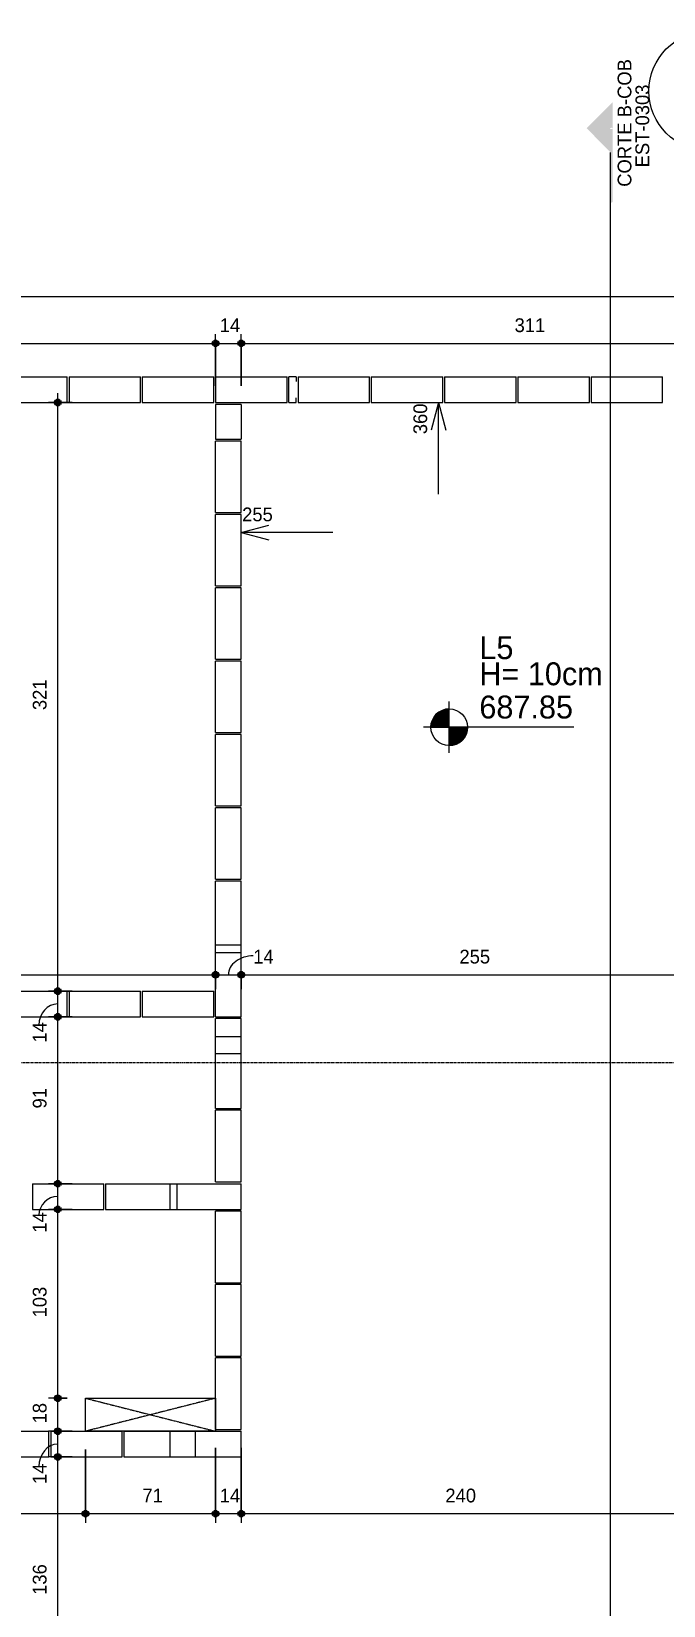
# Model space of a CAD drawing. Header units: centimetres. Extents: x 170 to 15941, y -2277 to 8860.
# Drawn here: x 7135 to 7480, y 134 to 993 of the extents above; entities that cross this region are included whole.
import ezdxf

# ---------------------------------------------------------------- set-up
doc = ezdxf.new("R2010")
doc.units = ezdxf.units.CM
doc.linetypes.add('Linha de eixo', pattern=[2.2225, 1.27, -0.3175, 0.3175, -0.3175])
doc.linetypes.add('Projeção', pattern=[0.396875, 0.238125, -0.15875])
doc.layers.add('A-ANNO-DIMS-1', color=1, linetype='Continuous', lineweight=9, true_color=0xff0000)
doc.layers.add('A-DETL-GENF-3', color=251, linetype='Continuous', lineweight=9, true_color=0x515151)
for name, color, linetype, lineweight in [('A-ANNO-DIMS-50', 7, 'Continuous', 9), ('A-DETL-THIN', 7, 'Continuous', 9), ('A-FLOR-OVHD', 7, 'Projeção', 9), ('G-ANNO-SYMB', 7, 'Continuous', 9), ('G-ANNO-SYMB-1', 7, 'Continuous', 18), ('G-ANNO-TEXT', 7, 'Continuous', 9), ('S-BEAM', 7, 'Continuous', 9), ('S-BEAM-1', 7, 'Continuous', 13), ('S-GRID-1', 7, 'Linha de eixo', 9), ('S-GRID-IDEN', 7, 'Continuous', 9)]:
    doc.layers.add(name, color=color, linetype=linetype, lineweight=lineweight)
doc.styles.add('Bahnschrift_2', font='', dxfattribs={"height": 12.5})
doc.styles.add('Bahnschrift_7', font='', dxfattribs={"height": 7.5})
doc.styles.get('Bahnschrift_2').set_extended_font_data('Bahnschrift')
doc.styles.get('Bahnschrift_7').set_extended_font_data('Bahnschrift')
doc.dimstyles.new('COTA_ACUMULADA_1', dxfattribs={"dimscale": 30.48, "dimtxt": 8.33133, "dimasz": 0.049213, "dimexe": 0, "dimexo": 0.0625, "dimgap": 0.131234, "dimtad": 0, "dimjust": 2, "dimdec": 0, "dimzin": 0, "dimdsep": 46, "dimtxsty": 'Bahnschrift_7', "dimblk1": 'NONE', "dimblk2": 'OPEN30', "dimsah": 1, "dimcen": 0.09, "dimse1": 1, "dimsd1": 1, "dimazin": 0, "dimtfac": 1, "dimtdec": 4, "dimtix": 1, "dimtmove": 2, "dimatfit": 3, "dimfxl": 0, "dimfxlon": 1, "dimtvp": 1, "dimtolj": 1, "dimtzin": 0, "dimarcsym": 2})
doc.dimstyles.new('COTA_LINEAR', dxfattribs={"dimscale": 30.48, "dimtxt": 8.33133, "dimasz": 0.393701, "dimexe": 0.164042, "dimexo": 0.328084, "dimgap": 0.131234, "dimtad": 1, "dimdec": 0, "dimzin": 0, "dimdsep": 46, "dimtxsty": 'Bahnschrift_7', "dimblk1": 'DOTSMALL', "dimblk2": 'DOTSMALL', "dimsah": 1, "dimcen": 0.09, "dimdle": 0.164042, "dimazin": 0, "dimtfac": 1, "dimtdec": 4, "dimtix": 1, "dimtmove": 0, "dimatfit": 3, "dimfxl": 1, "dimtvp": 1, "dimtolj": 1, "dimtzin": 0, "dimarcsym": 2})
doc.dimstyles.new('COTA_LINEAR_1', dxfattribs={"dimscale": 30.48, "dimtxt": 8.33133, "dimasz": 0.393701, "dimexe": 0.164042, "dimexo": 0.328084, "dimgap": 0.131234, "dimtad": 1, "dimdec": 0, "dimzin": 0, "dimdsep": 46, "dimtxsty": 'Bahnschrift_7', "dimblk1": 'DOTSMALL', "dimblk2": 'DOTSMALL', "dimsah": 1, "dimcen": 0.09, "dimdle": 0.164042, "dimazin": 0, "dimtfac": 1, "dimtdec": 4, "dimtix": 1, "dimtmove": 1, "dimatfit": 3, "dimfxl": 1, "dimtvp": 1, "dimtolj": 1, "dimtzin": 0, "dimarcsym": 2})

# ---------------------------------------------------------------- blocks, each defined once
blk = doc.blocks.new('LEONE - BLOCO CANALETA 14X39X2 - LEONE - BLOCO CANALETA 14X39X19-2679375-FORMA DA COBERTURA')
at = {"layer": 'S-BEAM-1'}
for p, q in [((-19.5, 7), (19.5, 7)), ((-19.5, 7), (-19.5, -7)), ((19.5, -7), (19.5, 7)), ((-19.5, -7), (19.5, -7))]:
    blk.add_line(p, q, dxfattribs=at)
blk = doc.blocks.new('LEONE - BLOCO CANALETA 14X19X19 - LEONE - BLOCO CANALETA 14X19X19-561206-FORMA DA COBERTURA')
at = {"layer": 'S-BEAM-1'}
for p, q in [((-9.5, 7), (9.5, 7)), ((-9.5, 7), (-9.5, -7)), ((9.5, -7), (9.5, 7)), ((-9.5, -7), (9.5, -7))]:
    blk.add_line(p, q, dxfattribs=at)
blk = doc.blocks.new('LEONE - BLOCO 14x04x19 - LEONE - BLOCO 14x04x19-533013-FORMA DA COBERTURA')
at = {"layer": 'S-BEAM-1'}
for p, q in [((1.5, 7), (-2.5, 7)), ((-2.5, -7), (-2.5, 7)), ((1.5, 7), (1.5, 4.5)), ((-2.5, -7), (1.5, -7)), ((1.5, -7), (1.5, -4.5))]:
    blk.add_line(p, q, dxfattribs=at)
blk = doc.blocks.new('Eixo - M_Cabeça da grade - Círculo-45800-FORMA DA COBERTURA')
at = {"layer": 'S-GRID-IDEN'}
blk.add_circle((0, 0), 0.65, dxfattribs=at)
blk = doc.blocks.new('DIMBLOCK8-FORMA DA COBERTURA')
at = {"layer": 'A-ANNO-DIMS-50', "lineweight": 35, "true_color": 0xff0000}
h = blk.add_hatch(color=1, dxfattribs=at)
edge = h.paths.add_edge_path()
edge.add_arc((6994.52, 822.48), 1.5, 0, 360)
h = blk.add_hatch(color=1, dxfattribs=at)
edge = h.paths.add_edge_path()
edge.add_arc((7235.52, 822.48), 1.5, 0, 360)
at = {"layer": 'A-ANNO-DIMS-50', "color": 1, "true_color": 0xff0000}
for p, q in [((6994.52, 799.24), (6994.52, 827.48)), ((7235.52, 799.24), (7235.52, 827.48)), ((6994.52, 822.48), (7235.52, 822.48)), ((6994.52, 822.48), (6994.52, 799.24)), ((7235.52, 822.48), (7235.52, 799.24))]:
    blk.add_line(p, q, dxfattribs=at)
at = {"layer": 'A-ANNO-DIMS-50', "color": 1, "lineweight": 35, "true_color": 0xff0000}
for centre in [(6994.52, 822.48), (7235.52, 822.48)]:
    blk.add_circle(centre, 1.5, dxfattribs=at)
at = {"layer": 'A-ANNO-DIMS-50', "color": 0, "insert": (7107.57, 836.13), "char_height": 7.5, "width": 17.8745, "attachment_point": 1, "line_spacing_factor": 1.009858, "style": 'Bahnschrift_7'}
blk.add_mtext('241', dxfattribs=at)
blk = doc.blocks.new('_DotSmall')
at = {"color": 0, "linetype": 'ByBlock', "const_width": 0.5}
blk.add_lwpolyline([(-0.0625, 0, 1), (0.0625, 0, 1)], format="xyb", close=True, dxfattribs=at)
blk = doc.blocks.new('DIMBLOCK9-FORMA DA COBERTURA')
at = {"layer": 'A-ANNO-DIMS-50', "lineweight": 35, "true_color": 0xff0000}
h = blk.add_hatch(color=1, dxfattribs=at)
edge = h.paths.add_edge_path()
edge.add_arc((7235.52, 822.48), 1.5, 0, 360)
h = blk.add_hatch(color=1, dxfattribs=at)
edge = h.paths.add_edge_path()
edge.add_arc((7249.52, 822.48), 1.5, 0, 360)
at = {"layer": 'A-ANNO-DIMS-50', "color": 1, "true_color": 0xff0000}
for p, q in [((7235.52, 799.24), (7235.52, 827.48)), ((7249.52, 799.24), (7249.52, 827.48)), ((7235.52, 822.48), (7249.52, 822.48)), ((7235.52, 822.48), (7235.52, 799.24)), ((7249.52, 822.48), (7249.52, 799.24))]:
    blk.add_line(p, q, dxfattribs=at)
at = {"layer": 'A-ANNO-DIMS-50', "color": 1, "lineweight": 35, "true_color": 0xff0000}
for centre in [(7235.52, 822.48), (7249.52, 822.48)]:
    blk.add_circle(centre, 1.5, dxfattribs=at)
at = {"layer": 'A-ANNO-DIMS-50', "color": 0, "insert": (7237.79, 836.13), "char_height": 7.5, "width": 11.3609, "attachment_point": 1, "line_spacing_factor": 1.009858, "style": 'Bahnschrift_7'}
blk.add_mtext('14', dxfattribs=at)
blk = doc.blocks.new('DIMBLOCK10-FORMA DA COBERTURA')
at = {"layer": 'A-ANNO-DIMS-50', "lineweight": 35, "true_color": 0xff0000}
h = blk.add_hatch(color=1, dxfattribs=at)
edge = h.paths.add_edge_path()
edge.add_arc((7249.52, 822.48), 1.5, 0, 360)
h = blk.add_hatch(color=1, dxfattribs=at)
edge = h.paths.add_edge_path()
edge.add_arc((7560.52, 822.48), 1.5, 0, 360)
at = {"layer": 'A-ANNO-DIMS-50', "color": 1, "true_color": 0xff0000}
for p, q in [((7249.52, 799.24), (7249.52, 827.48)), ((7560.52, 799.24), (7560.52, 827.48)), ((7249.52, 822.48), (7560.52, 822.48)), ((7249.52, 822.48), (7249.52, 799.24)), ((7560.52, 822.48), (7560.52, 799.24))]:
    blk.add_line(p, q, dxfattribs=at)
at = {"layer": 'A-ANNO-DIMS-50', "color": 1, "lineweight": 35, "true_color": 0xff0000}
for centre in [(7249.52, 822.48), (7560.52, 822.48)]:
    blk.add_circle(centre, 1.5, dxfattribs=at)
at = {"layer": 'A-ANNO-DIMS-50', "color": 0, "insert": (7398.71, 836.13), "char_height": 7.5, "width": 15.1479, "attachment_point": 1, "line_spacing_factor": 1.009858, "style": 'Bahnschrift_7'}
blk.add_mtext('311', dxfattribs=at)
blk = doc.blocks.new('DIMBLOCK17-FORMA DA COBERTURA')
at = {"layer": 'A-ANNO-DIMS-50', "lineweight": 35, "true_color": 0xff0000}
h = blk.add_hatch(color=1, dxfattribs=at)
edge = h.paths.add_edge_path()
edge.add_arc((6625.52, 847.97), 1.5, 0, 360)
h = blk.add_hatch(color=1, dxfattribs=at)
edge = h.paths.add_edge_path()
edge.add_arc((7504.52, 847.97), 1.5, 0, 360)
at = {"layer": 'A-ANNO-DIMS-50', "color": 1, "true_color": 0xff0000}
for p, q in [((6625.52, 840.09), (6625.52, 852.97)), ((7504.52, 840.09), (7504.52, 852.97)), ((6625.52, 847.97), (7504.52, 847.97)), ((6625.52, 847.97), (6625.52, 840.09)), ((7504.52, 847.97), (7504.52, 840.09))]:
    blk.add_line(p, q, dxfattribs=at)
at = {"layer": 'A-ANNO-DIMS-50', "color": 1, "lineweight": 35, "true_color": 0xff0000}
for centre in [(6625.52, 847.97), (7504.52, 847.97)]:
    blk.add_circle(centre, 1.5, dxfattribs=at)
at = {"layer": 'A-ANNO-DIMS-50', "color": 0, "insert": (7056.69, 861.61), "char_height": 7.5, "width": 19.9952, "attachment_point": 1, "line_spacing_factor": 1.009858, "style": 'Bahnschrift_7'}
blk.add_mtext('879', dxfattribs=at)
blk = doc.blocks.new('DIMBLOCK84-FORMA DA COBERTURA')
at = {"layer": 'A-ANNO-DIMS-50', "lineweight": 35, "true_color": 0xff0000}
h = blk.add_hatch(color=1, dxfattribs=at)
edge = h.paths.add_edge_path()
edge.add_arc((6994.52, 478.16), 1.5, 0, 360)
h = blk.add_hatch(color=1, dxfattribs=at)
edge = h.paths.add_edge_path()
edge.add_arc((7235.52, 478.16), 1.5, 0, 360)
at = {"layer": 'A-ANNO-DIMS-50', "color": 1, "true_color": 0xff0000}
for p, q in [((6994.52, 470.28), (6994.52, 483.16)), ((7235.52, 470.28), (7235.52, 483.16)), ((6994.52, 478.16), (7235.52, 478.16)), ((6994.52, 478.16), (6994.52, 470.28)), ((7235.52, 478.16), (7235.52, 470.28))]:
    blk.add_line(p, q, dxfattribs=at)
at = {"layer": 'A-ANNO-DIMS-50', "color": 1, "lineweight": 35, "true_color": 0xff0000}
for centre in [(6994.52, 478.16), (7235.52, 478.16)]:
    blk.add_circle(centre, 1.5, dxfattribs=at)
at = {"layer": 'A-ANNO-DIMS-50', "color": 0, "insert": (7107.57, 491.81), "char_height": 7.5, "width": 17.8745, "attachment_point": 1, "line_spacing_factor": 1.009858, "style": 'Bahnschrift_7'}
blk.add_mtext('241', dxfattribs=at)
blk = doc.blocks.new('DIMBLOCK85-FORMA DA COBERTURA')
at = {"layer": 'A-ANNO-DIMS-50', "lineweight": 35, "true_color": 0xff0000}
h = blk.add_hatch(color=1, dxfattribs=at)
edge = h.paths.add_edge_path()
edge.add_arc((7235.52, 478.16), 1.5, 0, 360)
h = blk.add_hatch(color=1, dxfattribs=at)
edge = h.paths.add_edge_path()
edge.add_arc((7249.52, 478.16), 1.5, 0, 360)
at = {"layer": 'A-ANNO-DIMS-50', "color": 1, "true_color": 0xff0000}
for p, q in [((7235.52, 470.28), (7235.52, 483.16)), ((7249.52, 470.28), (7249.52, 483.16)), ((7235.52, 478.16), (7249.52, 478.16)), ((7235.52, 478.16), (7235.52, 470.28)), ((7249.52, 478.16), (7249.52, 470.28))]:
    blk.add_line(p, q, dxfattribs=at)
at = {"layer": 'A-ANNO-DIMS-50', "color": 1, "lineweight": 35, "true_color": 0xff0000}
for centre in [(7235.52, 478.16), (7249.52, 478.16)]:
    blk.add_circle(centre, 1.5, dxfattribs=at)
at = {"layer": 'A-ANNO-DIMS-50', "color": 1, "true_color": 0xff0000}
blk.add_ellipse((7256.06, 478.16), major_axis=(13.54, 0), ratio=0.7616, start_param=1.570796, end_param=3.141593, dxfattribs=at)
at = {"layer": 'A-ANNO-DIMS-50', "color": 0, "insert": (7256.06, 491.81), "char_height": 7.5, "width": 11.3609, "attachment_point": 1, "line_spacing_factor": 1.009858, "style": 'Bahnschrift_7'}
blk.add_mtext('14', dxfattribs=at)
blk = doc.blocks.new('DIMBLOCK86-FORMA DA COBERTURA')
at = {"layer": 'A-ANNO-DIMS-50', "lineweight": 35, "true_color": 0xff0000}
h = blk.add_hatch(color=1, dxfattribs=at)
edge = h.paths.add_edge_path()
edge.add_arc((7249.52, 478.16), 1.5, 0, 360)
h = blk.add_hatch(color=1, dxfattribs=at)
edge = h.paths.add_edge_path()
edge.add_arc((7504.52, 478.16), 1.5, 0, 360)
at = {"layer": 'A-ANNO-DIMS-50', "color": 1, "true_color": 0xff0000}
for p, q in [((7249.52, 470.28), (7249.52, 483.16)), ((7504.52, 470.28), (7504.52, 483.16)), ((7249.52, 478.16), (7504.52, 478.16)), ((7249.52, 478.16), (7249.52, 470.28)), ((7504.52, 478.16), (7504.52, 470.28))]:
    blk.add_line(p, q, dxfattribs=at)
at = {"layer": 'A-ANNO-DIMS-50', "color": 1, "lineweight": 35, "true_color": 0xff0000}
for centre in [(7249.52, 478.16), (7504.52, 478.16)]:
    blk.add_circle(centre, 1.5, dxfattribs=at)
at = {"layer": 'A-ANNO-DIMS-50', "color": 0, "insert": (7368.63, 491.81), "char_height": 7.5, "width": 20.1467, "attachment_point": 1, "line_spacing_factor": 1.009858, "style": 'Bahnschrift_7'}
blk.add_mtext('255', dxfattribs=at)
blk = doc.blocks.new('DIMBLOCK103-FORMA DA COBERTURA')
at = {"layer": 'A-ANNO-DIMS-50', "lineweight": 35, "true_color": 0xff0000}
h = blk.add_hatch(color=1, dxfattribs=at)
edge = h.paths.add_edge_path()
edge.add_arc((6994.52, 184.29), 1.5, 0, 360)
h = blk.add_hatch(color=1, dxfattribs=at)
edge = h.paths.add_edge_path()
edge.add_arc((7164.52, 184.29), 1.5, 0, 360)
at = {"layer": 'A-ANNO-DIMS-50', "color": 1, "true_color": 0xff0000}
for p, q in [((6994.52, 220.24), (6994.52, 179.29)), ((6994.52, 184.29), (6994.52, 220.24)), ((7164.52, 219.24), (7164.52, 179.29)), ((7164.52, 184.29), (7164.52, 219.24)), ((6994.52, 184.29), (7164.52, 184.29))]:
    blk.add_line(p, q, dxfattribs=at)
at = {"layer": 'A-ANNO-DIMS-50', "color": 1, "lineweight": 35, "true_color": 0xff0000}
for centre in [(6994.52, 184.29), (7164.52, 184.29)]:
    blk.add_circle(centre, 1.5, dxfattribs=at)
at = {"layer": 'A-ANNO-DIMS-50', "color": 0, "insert": (7072.2, 197.94), "char_height": 7.5, "width": 17.5715, "attachment_point": 1, "line_spacing_factor": 1.009858, "style": 'Bahnschrift_7'}
blk.add_mtext('170', dxfattribs=at)
blk = doc.blocks.new('DIMBLOCK104-FORMA DA COBERTURA')
at = {"layer": 'A-ANNO-DIMS-50', "lineweight": 35, "true_color": 0xff0000}
h = blk.add_hatch(color=1, dxfattribs=at)
edge = h.paths.add_edge_path()
edge.add_arc((7164.52, 184.29), 1.5, 0, 360)
h = blk.add_hatch(color=1, dxfattribs=at)
edge = h.paths.add_edge_path()
edge.add_arc((7235.52, 184.29), 1.5, 0, 360)
at = {"layer": 'A-ANNO-DIMS-50', "color": 1, "true_color": 0xff0000}
for p, q in [((7164.52, 219.24), (7164.52, 179.29)), ((7164.52, 184.29), (7164.52, 219.24)), ((7235.52, 220.24), (7235.52, 179.29)), ((7235.52, 184.29), (7235.52, 220.24)), ((7164.52, 184.29), (7235.52, 184.29))]:
    blk.add_line(p, q, dxfattribs=at)
at = {"layer": 'A-ANNO-DIMS-50', "color": 1, "lineweight": 35, "true_color": 0xff0000}
for centre in [(7164.52, 184.29), (7235.52, 184.29)]:
    blk.add_circle(centre, 1.5, dxfattribs=at)
at = {"layer": 'A-ANNO-DIMS-50', "color": 0, "insert": (7195.6, 197.94), "char_height": 7.5, "width": 10.6035, "attachment_point": 1, "line_spacing_factor": 1.009858, "style": 'Bahnschrift_7'}
blk.add_mtext('71', dxfattribs=at)
blk = doc.blocks.new('DIMBLOCK105-FORMA DA COBERTURA')
at = {"layer": 'A-ANNO-DIMS-50', "lineweight": 35, "true_color": 0xff0000}
h = blk.add_hatch(color=1, dxfattribs=at)
edge = h.paths.add_edge_path()
edge.add_arc((7235.52, 184.29), 1.5, 0, 360)
h = blk.add_hatch(color=1, dxfattribs=at)
edge = h.paths.add_edge_path()
edge.add_arc((7249.52, 184.29), 1.5, 0, 360)
at = {"layer": 'A-ANNO-DIMS-50', "color": 1, "true_color": 0xff0000}
for p, q in [((7235.52, 220.24), (7235.52, 179.29)), ((7235.52, 184.29), (7235.52, 220.24)), ((7249.52, 220.24), (7249.52, 179.29)), ((7249.52, 184.29), (7249.52, 220.24)), ((7235.52, 184.29), (7249.52, 184.29))]:
    blk.add_line(p, q, dxfattribs=at)
at = {"layer": 'A-ANNO-DIMS-50', "color": 1, "lineweight": 35, "true_color": 0xff0000}
for centre in [(7235.52, 184.29), (7249.52, 184.29)]:
    blk.add_circle(centre, 1.5, dxfattribs=at)
at = {"layer": 'A-ANNO-DIMS-50', "color": 0, "insert": (7237.79, 197.94), "char_height": 7.5, "width": 11.3609, "attachment_point": 1, "line_spacing_factor": 1.009858, "style": 'Bahnschrift_7'}
blk.add_mtext('14', dxfattribs=at)
blk = doc.blocks.new('DIMBLOCK106-FORMA DA COBERTURA')
at = {"layer": 'A-ANNO-DIMS-50', "lineweight": 35, "true_color": 0xff0000}
h = blk.add_hatch(color=1, dxfattribs=at)
edge = h.paths.add_edge_path()
edge.add_arc((7249.52, 184.29), 1.5, 0, 360)
h = blk.add_hatch(color=1, dxfattribs=at)
edge = h.paths.add_edge_path()
edge.add_arc((7489.52, 184.29), 1.5, 0, 360)
at = {"layer": 'A-ANNO-DIMS-50', "color": 1, "true_color": 0xff0000}
for p, q in [((7489.52, 311.24), (7489.52, 179.29)), ((7489.52, 184.29), (7489.52, 311.24)), ((7249.52, 220.24), (7249.52, 179.29)), ((7249.52, 184.29), (7249.52, 220.24)), ((7249.52, 184.29), (7489.52, 184.29))]:
    blk.add_line(p, q, dxfattribs=at)
at = {"layer": 'A-ANNO-DIMS-50', "color": 1, "lineweight": 35, "true_color": 0xff0000}
for centre in [(7249.52, 184.29), (7489.52, 184.29)]:
    blk.add_circle(centre, 1.5, dxfattribs=at)
at = {"layer": 'A-ANNO-DIMS-50', "color": 0, "insert": (7360.94, 197.94), "char_height": 7.5, "width": 20.6011, "attachment_point": 1, "line_spacing_factor": 1.009858, "style": 'Bahnschrift_7'}
blk.add_mtext('240', dxfattribs=at)
blk = doc.blocks.new('DIMBLOCK230-FORMA DA COBERTURA')
at = {"layer": 'A-ANNO-DIMS-50', "lineweight": 35, "true_color": 0xff0000}
h = blk.add_hatch(color=1, dxfattribs=at)
edge = h.paths.add_edge_path()
edge.add_arc((7149.4, 215.24), 1.5, 0, 360)
h = blk.add_hatch(color=1, dxfattribs=at)
edge = h.paths.add_edge_path()
edge.add_arc((7149.4, 79.24), 1.5, 0, 360)
at = {"layer": 'A-ANNO-DIMS-50', "color": 1, "true_color": 0xff0000}
for p, q in [((7157.28, 215.24), (7144.4, 215.24)), ((7149.4, 79.24), (7149.4, 215.24)), ((7149.4, 215.24), (7157.28, 215.24)), ((7157.28, 79.24), (7144.4, 79.24)), ((7149.4, 79.24), (7157.28, 79.24))]:
    blk.add_line(p, q, dxfattribs=at)
at = {"layer": 'A-ANNO-DIMS-50', "color": 1, "lineweight": 35, "true_color": 0xff0000}
for centre in [(7149.4, 215.24), (7149.4, 79.24)]:
    blk.add_circle(centre, 1.5, dxfattribs=at)
at = {"layer": 'A-ANNO-DIMS-50', "color": 0, "insert": (7135.75, 139.99), "char_height": 7.5, "width": 17.4201, "attachment_point": 1, "rotation": 90, "line_spacing_factor": 1.009858, "style": 'Bahnschrift_7'}
blk.add_mtext('136', dxfattribs=at)
blk = doc.blocks.new('DIMBLOCK231-FORMA DA COBERTURA')
at = {"layer": 'A-ANNO-DIMS-50', "lineweight": 35, "true_color": 0xff0000}
h = blk.add_hatch(color=1, dxfattribs=at)
edge = h.paths.add_edge_path()
edge.add_arc((7149.4, 229.24), 1.5, 0, 360)
h = blk.add_hatch(color=1, dxfattribs=at)
edge = h.paths.add_edge_path()
edge.add_arc((7149.4, 215.24), 1.5, 0, 360)
at = {"layer": 'A-ANNO-DIMS-50', "color": 1, "true_color": 0xff0000}
for p, q in [((7157.28, 229.24), (7144.4, 229.24)), ((7149.4, 215.24), (7149.4, 229.24)), ((7149.4, 229.24), (7157.28, 229.24)), ((7157.28, 215.24), (7144.4, 215.24)), ((7149.4, 215.24), (7157.28, 215.24))]:
    blk.add_line(p, q, dxfattribs=at)
at = {"layer": 'A-ANNO-DIMS-50', "color": 1, "lineweight": 35, "true_color": 0xff0000}
for centre in [(7149.4, 229.24), (7149.4, 215.24)]:
    blk.add_circle(centre, 1.5, dxfattribs=at)
at = {"layer": 'A-ANNO-DIMS-50', "color": 1, "true_color": 0xff0000}
blk.add_ellipse((7149.4, 209.94), major_axis=(0, 12.3), ratio=0.838167, start_param=0, end_param=1.570796, dxfattribs=at)
at = {"layer": 'A-ANNO-DIMS-50', "color": 0, "insert": (7135.75, 200.47), "char_height": 7.5, "width": 11.3609, "attachment_point": 1, "rotation": 90, "line_spacing_factor": 1.009858, "style": 'Bahnschrift_7'}
blk.add_mtext('14', dxfattribs=at)
blk = doc.blocks.new('DIMBLOCK232-FORMA DA COBERTURA')
at = {"layer": 'A-ANNO-DIMS-50', "lineweight": 35, "true_color": 0xff0000}
h = blk.add_hatch(color=1, dxfattribs=at)
edge = h.paths.add_edge_path()
edge.add_arc((7149.4, 247.24), 1.5, 0, 360)
h = blk.add_hatch(color=1, dxfattribs=at)
edge = h.paths.add_edge_path()
edge.add_arc((7149.4, 229.24), 1.5, 0, 360)
at = {"layer": 'A-ANNO-DIMS-50', "color": 1, "true_color": 0xff0000}
for p, q in [((7154.52, 247.24), (7144.4, 247.24)), ((7149.4, 229.24), (7149.4, 247.24)), ((7149.4, 247.24), (7154.52, 247.24)), ((7157.28, 229.24), (7144.4, 229.24)), ((7149.4, 229.24), (7157.28, 229.24))]:
    blk.add_line(p, q, dxfattribs=at)
at = {"layer": 'A-ANNO-DIMS-50', "color": 1, "lineweight": 35, "true_color": 0xff0000}
for centre in [(7149.4, 247.24), (7149.4, 229.24)]:
    blk.add_circle(centre, 1.5, dxfattribs=at)
at = {"layer": 'A-ANNO-DIMS-50', "color": 0, "insert": (7135.75, 233.51), "char_height": 7.5, "width": 11.3609, "attachment_point": 1, "rotation": 90, "line_spacing_factor": 1.009858, "style": 'Bahnschrift_7'}
blk.add_mtext('18', dxfattribs=at)
blk = doc.blocks.new('DIMBLOCK233-FORMA DA COBERTURA')
at = {"layer": 'A-ANNO-DIMS-50', "lineweight": 35, "true_color": 0xff0000}
h = blk.add_hatch(color=1, dxfattribs=at)
edge = h.paths.add_edge_path()
edge.add_arc((7149.4, 350.24), 1.5, 0, 360)
h = blk.add_hatch(color=1, dxfattribs=at)
edge = h.paths.add_edge_path()
edge.add_arc((7149.4, 247.24), 1.5, 0, 360)
at = {"layer": 'A-ANNO-DIMS-50', "color": 1, "true_color": 0xff0000}
for p, q in [((7157.28, 350.24), (7144.4, 350.24)), ((7149.4, 247.24), (7149.4, 350.24)), ((7149.4, 350.24), (7157.28, 350.24)), ((7154.52, 247.24), (7144.4, 247.24)), ((7149.4, 247.24), (7154.52, 247.24))]:
    blk.add_line(p, q, dxfattribs=at)
at = {"layer": 'A-ANNO-DIMS-50', "color": 1, "lineweight": 35, "true_color": 0xff0000}
for centre in [(7149.4, 350.24), (7149.4, 247.24)]:
    blk.add_circle(centre, 1.5, dxfattribs=at)
at = {"layer": 'A-ANNO-DIMS-50', "color": 0, "insert": (7135.75, 291.3), "char_height": 7.5, "width": 17.8745, "attachment_point": 1, "rotation": 90, "line_spacing_factor": 1.009858, "style": 'Bahnschrift_7'}
blk.add_mtext('103', dxfattribs=at)
blk = doc.blocks.new('DIMBLOCK234-FORMA DA COBERTURA')
at = {"layer": 'A-ANNO-DIMS-50', "lineweight": 35, "true_color": 0xff0000}
h = blk.add_hatch(color=1, dxfattribs=at)
edge = h.paths.add_edge_path()
edge.add_arc((7149.4, 364.24), 1.5, 0, 360)
h = blk.add_hatch(color=1, dxfattribs=at)
edge = h.paths.add_edge_path()
edge.add_arc((7149.4, 350.24), 1.5, 0, 360)
at = {"layer": 'A-ANNO-DIMS-50', "color": 1, "true_color": 0xff0000}
for p, q in [((7157.28, 364.24), (7144.4, 364.24)), ((7149.4, 350.24), (7149.4, 364.24)), ((7149.4, 364.24), (7157.28, 364.24)), ((7157.28, 350.24), (7144.4, 350.24)), ((7149.4, 350.24), (7157.28, 350.24))]:
    blk.add_line(p, q, dxfattribs=at)
at = {"layer": 'A-ANNO-DIMS-50', "color": 1, "lineweight": 35, "true_color": 0xff0000}
for centre in [(7149.4, 364.24), (7149.4, 350.24)]:
    blk.add_circle(centre, 1.5, dxfattribs=at)
at = {"layer": 'A-ANNO-DIMS-50', "color": 1, "true_color": 0xff0000}
blk.add_ellipse((7149.4, 346.98), major_axis=(-10.31, 0), ratio=0.995471, start_param=4.712389, end_param=6.283185, dxfattribs=at)
at = {"layer": 'A-ANNO-DIMS-50', "color": 0, "insert": (7135.75, 337.51), "char_height": 7.5, "width": 11.3609, "attachment_point": 1, "rotation": 90, "line_spacing_factor": 1.009858, "style": 'Bahnschrift_7'}
blk.add_mtext('14', dxfattribs=at)
blk = doc.blocks.new('DIMBLOCK235-FORMA DA COBERTURA')
at = {"layer": 'A-ANNO-DIMS-50', "lineweight": 35, "true_color": 0xff0000}
h = blk.add_hatch(color=1, dxfattribs=at)
edge = h.paths.add_edge_path()
edge.add_arc((7149.4, 455.24), 1.5, 0, 360)
h = blk.add_hatch(color=1, dxfattribs=at)
edge = h.paths.add_edge_path()
edge.add_arc((7149.4, 364.24), 1.5, 0, 360)
at = {"layer": 'A-ANNO-DIMS-50', "color": 1, "true_color": 0xff0000}
for p, q in [((7157.28, 455.24), (7144.4, 455.24)), ((7149.4, 364.24), (7149.4, 455.24)), ((7149.4, 455.24), (7157.28, 455.24)), ((7157.28, 364.24), (7144.4, 364.24)), ((7149.4, 364.24), (7157.28, 364.24))]:
    blk.add_line(p, q, dxfattribs=at)
at = {"layer": 'A-ANNO-DIMS-50', "color": 1, "lineweight": 35, "true_color": 0xff0000}
for centre in [(7149.4, 455.24), (7149.4, 364.24)]:
    blk.add_circle(centre, 1.5, dxfattribs=at)
at = {"layer": 'A-ANNO-DIMS-50', "color": 0, "insert": (7135.75, 405.26), "char_height": 7.5, "width": 10.755, "attachment_point": 1, "rotation": 90, "line_spacing_factor": 1.009858, "style": 'Bahnschrift_7'}
blk.add_mtext('91', dxfattribs=at)
blk = doc.blocks.new('DIMBLOCK236-FORMA DA COBERTURA')
at = {"layer": 'A-ANNO-DIMS-50', "lineweight": 35, "true_color": 0xff0000}
h = blk.add_hatch(color=1, dxfattribs=at)
edge = h.paths.add_edge_path()
edge.add_arc((7149.4, 469.24), 1.5, 0, 360)
h = blk.add_hatch(color=1, dxfattribs=at)
edge = h.paths.add_edge_path()
edge.add_arc((7149.4, 455.24), 1.5, 0, 360)
at = {"layer": 'A-ANNO-DIMS-50', "color": 1, "true_color": 0xff0000}
for p, q in [((7157.28, 469.24), (7144.4, 469.24)), ((7149.4, 455.24), (7149.4, 469.24)), ((7149.4, 469.24), (7157.28, 469.24)), ((7157.28, 455.24), (7144.4, 455.24)), ((7149.4, 455.24), (7157.28, 455.24))]:
    blk.add_line(p, q, dxfattribs=at)
at = {"layer": 'A-ANNO-DIMS-50', "color": 1, "lineweight": 35, "true_color": 0xff0000}
for centre in [(7149.4, 469.24), (7149.4, 455.24)]:
    blk.add_circle(centre, 1.5, dxfattribs=at)
at = {"layer": 'A-ANNO-DIMS-50', "color": 1, "true_color": 0xff0000}
blk.add_ellipse((7149.4, 450.65), major_axis=(0, 11.6), ratio=0.889177, start_param=0, end_param=1.570796, dxfattribs=at)
at = {"layer": 'A-ANNO-DIMS-50', "color": 0, "insert": (7135.75, 441.18), "char_height": 7.5, "width": 11.3609, "attachment_point": 1, "rotation": 90, "line_spacing_factor": 1.009858, "style": 'Bahnschrift_7'}
blk.add_mtext('14', dxfattribs=at)
blk = doc.blocks.new('DIMBLOCK237-FORMA DA COBERTURA')
at = {"layer": 'A-ANNO-DIMS-50', "lineweight": 35, "true_color": 0xff0000}
h = blk.add_hatch(color=1, dxfattribs=at)
edge = h.paths.add_edge_path()
edge.add_arc((7149.4, 790.24), 1.5, 0, 360)
h = blk.add_hatch(color=1, dxfattribs=at)
edge = h.paths.add_edge_path()
edge.add_arc((7149.4, 469.24), 1.5, 0, 360)
at = {"layer": 'A-ANNO-DIMS-50', "color": 1, "true_color": 0xff0000}
for p, q in [((7157.28, 790.24), (7144.4, 790.24)), ((7149.4, 469.24), (7149.4, 795.24)), ((7149.4, 790.24), (7157.28, 790.24)), ((7157.28, 469.24), (7144.4, 469.24)), ((7149.4, 469.24), (7157.28, 469.24))]:
    blk.add_line(p, q, dxfattribs=at)
at = {"layer": 'A-ANNO-DIMS-50', "color": 1, "lineweight": 35, "true_color": 0xff0000}
for centre in [(7149.4, 790.24), (7149.4, 469.24)]:
    blk.add_circle(centre, 1.5, dxfattribs=at)
at = {"layer": 'A-ANNO-DIMS-50', "color": 0, "insert": (7135.75, 622.49), "char_height": 7.5, "width": 17.4201, "attachment_point": 1, "rotation": 90, "line_spacing_factor": 1.009858, "style": 'Bahnschrift_7'}
blk.add_mtext('321', dxfattribs=at)
blk = doc.blocks.new('Corte - M_Cabeça do corte - Preenchido-24181-FORMA DA COBERTURA')
at = {"layer": 'G-ANNO-SYMB'}
blk.add_hatch(color=256, dxfattribs=at).paths.add_polyline_path([(-0.549, -0.025), (-0.265, 0.258), (0.019, -0.025)])
h = blk.add_hatch(color=256, dxfattribs=at)
edge = h.paths.add_edge_path()
edge.add_line((-0.171, -0.025), (-0.257, -0.025))
edge.add_arc((-0.257, -0.011), 0.0147, 90, 270, ccw=False)
edge.add_line((-0.257, 0.004), (0.531, 0.004))
edge.add_arc((0.531, -0.011), 0.0147, -90, 90, ccw=False)
edge.add_line((0.531, -0.025), (-0.171, -0.025))
blk = doc.blocks.new('DIMBLOCK316-FORMA DA COBERTURA')
at = {"layer": 'A-ANNO-DIMS-50', "color": 1, "true_color": 0xff0000}
for p, q in [((7249.52, 719.32), (7264.52, 723.34)), ((7249.52, 719.32), (7264.52, 715.3)), ((7299.52, 719.32), (7249.52, 719.32)), ((7249.52, 719.32), (7249.52, 719.32)), ((7249.52, 719.32), (7249.52, 719.32))]:
    blk.add_line(p, q, dxfattribs=at)
at = {"layer": 'A-ANNO-DIMS-50', "color": 0, "insert": (7250.02, 732.96), "char_height": 7.5, "width": 20.1467, "attachment_point": 1, "line_spacing_factor": 1.009858, "style": 'Bahnschrift_7'}
blk.add_mtext('255', dxfattribs=at)
blk = doc.blocks.new('_None')
blk = doc.blocks.new('_Open30')
at = {"color": 0, "linetype": 'ByBlock', "lineweight": -2}
for p, q in [((-1, 0.27), (0, 0)), ((0, 0), (-1, -0.27)), ((0, 0), (-1, 0))]:
    blk.add_line(p, q, dxfattribs=at)
blk = doc.blocks.new('DIMBLOCK350-FORMA DA COBERTURA')
at = {"layer": 'A-ANNO-DIMS-50', "color": 1, "true_color": 0xff0000}
for p, q in [((7357.13, 790.24), (7353.11, 775.24)), ((7357.13, 790.24), (7361.15, 775.24)), ((7357.13, 740.24), (7357.13, 790.24)), ((7357.13, 790.24), (7357.13, 790.24)), ((7357.13, 790.24), (7357.13, 790.24))]:
    blk.add_line(p, q, dxfattribs=at)
at = {"layer": 'A-ANNO-DIMS-50', "color": 0, "insert": (7343.48, 772.95), "char_height": 7.5, "width": 20.1467, "attachment_point": 1, "rotation": 90, "line_spacing_factor": 1.009858, "style": 'Bahnschrift_7'}
blk.add_mtext('360', dxfattribs=at)

msp = doc.modelspace()

# ---------------------------------------------------------------- hatches: boundary and pattern name
at = {"layer": 'A-DETL-GENF-3'}
for points in [[(7353.39, 613.14), (7363.05, 613.14), (7363.05, 623.14), (7360.46, 622.8), (7358.05, 621.8), (7355.98, 620.21), (7354.39, 618.14), (7353.39, 615.73), (7353.05, 613.14)], [(7363.05, 603.14), (7365.64, 603.48), (7368.05, 604.48), (7370.12, 606.07), (7371.71, 608.14), (7372.71, 610.55), (7373.05, 613.14), (7363.05, 613.14), (7363.05, 603.48)]]:
    msp.add_hatch(color=256, dxfattribs=at).paths.add_polyline_path(points)

# ---------------------------------------------------------------- linework, layer by layer
at = {"layer": 'A-DETL-THIN'}
for p, q in [((7363.05, 599.14), (7363.05, 627.14)), ((7363.05, 599.14), (7363.05, 627.14)), ((7363.05, 613.14), (7363.05, 623.14)), ((7431.05, 613.14), (7349.05, 613.14)), ((7431.05, 613.14), (7349.05, 613.14)), ((7353.05, 613.14), (7363.05, 613.14)), ((7373.05, 613.14), (7363.05, 613.14)), ((7363.05, 613.14), (7363.05, 603.14)), ((7164.52, 247.24), (7235.52, 247.24)), ((7164.52, 229.24), (7164.52, 247.24)), ((7235.52, 247.24), (7235.52, 229.24)), ((7235.52, 229.24), (7164.52, 229.24))]:
    msp.add_line(p, q, dxfattribs=at)
msp.add_circle((7363.05, 613.14), 10, dxfattribs=at)
msp.add_circle((7363.05, 613.14), 10, dxfattribs=at)
for start, end in [(90, 180), (270, 360)]:
    msp.add_arc((7363.05, 613.14), 10, start, end, dxfattribs=at)
at = {"layer": 'A-FLOR-OVHD'}
for p, q in [((7164.52, 247.24), (7235.52, 229.24)), ((7235.52, 247.24), (7164.52, 229.24))]:
    msp.add_line(p, q, dxfattribs=at)
at = {"layer": 'G-ANNO-SYMB'}
msp.add_line((7450.96, 926.52), (7450.96, -740.24), dxfattribs=at)
at = {"layer": 'S-GRID-1'}
msp.add_line((5636.63, 430.24), (8470.88, 430.24), dxfattribs=at)

# ---------------------------------------------------------------- block references
at = {"layer": 'G-ANNO-SYMB-1', "extrusion": (0, 0, -1), "xscale": 49.99999999999998, "yscale": 49.99999999999998, "zscale": 49.99999999999998, "rotation": 270.0000000000003}
msp.add_blockref('Corte - M_Cabeça do corte - Preenchido-24181-FORMA DA COBERTURA', (-7450.96, 926.52), dxfattribs=at)
at = {"layer": 'S-BEAM'}
for name, p in [('LEONE - BLOCO CANALETA 14X39X2 - LEONE - BLOCO CANALETA 14X39X19-2679375-FORMA DA COBERTURA', (7135.02, 797.24)), ('LEONE - BLOCO CANALETA 14X39X2 - LEONE - BLOCO CANALETA 14X39X19-2679375-FORMA DA COBERTURA', (7175.02, 797.24)), ('LEONE - BLOCO CANALETA 14X39X2 - LEONE - BLOCO CANALETA 14X39X19-2679375-FORMA DA COBERTURA', (7215.02, 797.24)), ('LEONE - BLOCO CANALETA 14X39X2 - LEONE - BLOCO CANALETA 14X39X19-2679375-FORMA DA COBERTURA', (7255.02, 797.24)), ('LEONE - BLOCO 14x04x19 - LEONE - BLOCO 14x04x19-533013-FORMA DA COBERTURA', (7278.02, 797.24)), ('LEONE - BLOCO CANALETA 14X39X2 - LEONE - BLOCO CANALETA 14X39X19-2679375-FORMA DA COBERTURA', (7300.02, 797.24)), ('LEONE - BLOCO CANALETA 14X39X2 - LEONE - BLOCO CANALETA 14X39X19-2679375-FORMA DA COBERTURA', (7340.02, 797.24)), ('LEONE - BLOCO CANALETA 14X39X2 - LEONE - BLOCO CANALETA 14X39X19-2679375-FORMA DA COBERTURA', (7380.02, 797.24)), ('LEONE - BLOCO CANALETA 14X39X2 - LEONE - BLOCO CANALETA 14X39X19-2679375-FORMA DA COBERTURA', (7420.02, 797.24)), ('LEONE - BLOCO CANALETA 14X39X2 - LEONE - BLOCO CANALETA 14X39X19-2679375-FORMA DA COBERTURA', (7460.02, 797.24)), ('LEONE - BLOCO CANALETA 14X39X2 - LEONE - BLOCO CANALETA 14X39X19-2679375-FORMA DA COBERTURA', (7135.02, 462.24)), ('LEONE - BLOCO CANALETA 14X39X2 - LEONE - BLOCO CANALETA 14X39X19-2679375-FORMA DA COBERTURA', (7175.02, 462.24)), ('LEONE - BLOCO CANALETA 14X39X2 - LEONE - BLOCO CANALETA 14X39X19-2679375-FORMA DA COBERTURA', (7215.02, 462.24)), ('LEONE - BLOCO CANALETA 14X39X2 - LEONE - BLOCO CANALETA 14X39X19-2679375-FORMA DA COBERTURA', (7155.02, 357.24)), ('LEONE - BLOCO CANALETA 14X39X2 - LEONE - BLOCO CANALETA 14X39X19-2679375-FORMA DA COBERTURA', (7195.02, 357.24)), ('LEONE - BLOCO CANALETA 14X39X2 - LEONE - BLOCO CANALETA 14X39X19-2679375-FORMA DA COBERTURA', (7230.02, 357.24)), ('LEONE - BLOCO CANALETA 14X39X2 - LEONE - BLOCO CANALETA 14X39X19-2679375-FORMA DA COBERTURA', (7125.01, 222.24)), ('LEONE - BLOCO CANALETA 14X39X2 - LEONE - BLOCO CANALETA 14X39X19-2679375-FORMA DA COBERTURA', (7165.01, 222.24)), ('LEONE - BLOCO CANALETA 14X39X2 - LEONE - BLOCO CANALETA 14X39X19-2679375-FORMA DA COBERTURA', (7205.01, 222.24)), ('LEONE - BLOCO CANALETA 14X39X2 - LEONE - BLOCO CANALETA 14X39X19-2679375-FORMA DA COBERTURA', (7230.02, 222.24))]:
    msp.add_blockref(name, p, dxfattribs=at)
for name, p, rotation in [('LEONE - BLOCO CANALETA 14X19X19 - LEONE - BLOCO CANALETA 14X19X19-561206-FORMA DA COBERTURA', (7242.52, 779.74), 269.9999999999998), ('LEONE - BLOCO CANALETA 14X39X2 - LEONE - BLOCO CANALETA 14X39X19-2679375-FORMA DA COBERTURA', (7242.52, 749.74), 89.9999999999999), ('LEONE - BLOCO CANALETA 14X39X2 - LEONE - BLOCO CANALETA 14X39X19-2679375-FORMA DA COBERTURA', (7242.52, 709.74), 89.9999999999999), ('LEONE - BLOCO CANALETA 14X39X2 - LEONE - BLOCO CANALETA 14X39X19-2679375-FORMA DA COBERTURA', (7242.52, 669.74), 89.9999999999999), ('LEONE - BLOCO CANALETA 14X39X2 - LEONE - BLOCO CANALETA 14X39X19-2679375-FORMA DA COBERTURA', (7242.52, 629.74), 89.9999999999999), ('LEONE - BLOCO CANALETA 14X39X2 - LEONE - BLOCO CANALETA 14X39X19-2679375-FORMA DA COBERTURA', (7242.52, 589.74), 89.9999999999999), ('LEONE - BLOCO CANALETA 14X39X2 - LEONE - BLOCO CANALETA 14X39X19-2679375-FORMA DA COBERTURA', (7242.52, 549.74), 89.9999999999999), ('LEONE - BLOCO CANALETA 14X39X2 - LEONE - BLOCO CANALETA 14X39X19-2679375-FORMA DA COBERTURA', (7242.52, 509.74), 89.9999999999999), ('LEONE - BLOCO CANALETA 14X39X2 - LEONE - BLOCO CANALETA 14X39X19-2679375-FORMA DA COBERTURA', (7242.52, 474.74), 89.9999999999999), ('LEONE - BLOCO CANALETA 14X19X19 - LEONE - BLOCO CANALETA 14X19X19-561206-FORMA DA COBERTURA', (7242.52, 444.74), 89.99999999999959), ('LEONE - BLOCO CANALETA 14X39X2 - LEONE - BLOCO CANALETA 14X39X19-2679375-FORMA DA COBERTURA', (7242.52, 424.74), 89.9999999999999), ('LEONE - BLOCO CANALETA 14X39X2 - LEONE - BLOCO CANALETA 14X39X19-2679375-FORMA DA COBERTURA', (7242.52, 384.74), 89.9999999999999), ('LEONE - BLOCO CANALETA 14X39X2 - LEONE - BLOCO CANALETA 14X39X19-2679375-FORMA DA COBERTURA', (7242.52, 329.74), 89.9999999999999), ('LEONE - BLOCO CANALETA 14X39X2 - LEONE - BLOCO CANALETA 14X39X19-2679375-FORMA DA COBERTURA', (7242.52, 289.74), 89.9999999999999), ('LEONE - BLOCO CANALETA 14X39X2 - LEONE - BLOCO CANALETA 14X39X19-2679375-FORMA DA COBERTURA', (7242.52, 249.74), 89.9999999999999)]:
    msp.add_blockref(name, p, dxfattribs=dict(at, rotation=rotation))
at = {"layer": 'S-GRID-IDEN', "xscale": 49.99999999999998, "yscale": 49.99999999999998, "zscale": 49.99999999999998}
msp.add_blockref('Eixo - M_Cabeça da grade - Círculo-45800-FORMA DA COBERTURA', (7504.52, 960.07), dxfattribs=at)

# ---------------------------------------------------------------- texts
at = {"layer": 'G-ANNO-SYMB', "char_height": 7.5, "attachment_point": 1, "rotation": 90, "style": 'Bahnschrift_7'}
for s, insert, width in [('CORTE B-COB', (7454.96, 907.87), 81.3713), ('EST-0303', (7464.7, 918.47), 55.7173)]:
    msp.add_mtext(s, dxfattribs=dict(at, insert=insert, width=width))
at = {"layer": 'G-ANNO-TEXT', "char_height": 12.5, "attachment_point": 1, "style": 'Bahnschrift_2'}
for s, insert, width in [('L5', (7379.48, 662.8), 23.6498), ('H= 10cm', (7379.48, 648.54), 76.962), ('687.85', (7379.48, 630.42), 62.1308)]:
    msp.add_mtext(s, dxfattribs=dict(at, insert=insert, width=width))

# ---------------------------------------------------------------- dimensions: what is measured, and where the dimension line sits
at = {"layer": 'A-ANNO-DIMS-1'}
for base, p1, p2, override, picture, middle in [((7504.52, 847.97), (6625.52, 850.09), (7504.52, 850.09), {"dimpost": '<>', "dimfxl": 879}, 'DIMBLOCK17-FORMA DA COBERTURA', (7065.02, 855.8)), ((7235.52, 822.48), (6994.52, 789.24), (7235.52, 789.24), {"dimpost": '<>', "dimfxl": 241}, 'DIMBLOCK8-FORMA DA COBERTURA', (7115.02, 830.27)), ((7249.52, 822.48), (7235.52, 789.24), (7249.52, 789.24), {"dimpost": '<>', "dimfxl": 14}, 'DIMBLOCK9-FORMA DA COBERTURA', (7242.52, 830.23)), ((7560.52, 822.48), (7249.52, 789.24), (7560.52, 789.24), {"dimpost": '<>', "dimfxl": 311}, 'DIMBLOCK10-FORMA DA COBERTURA', (7405.02, 830.31)), ((7235.52, 478.16), (6994.52, 480.28), (7235.52, 480.28), {"dimpost": '<>', "dimfxl": 241}, 'DIMBLOCK84-FORMA DA COBERTURA', (7115.02, 485.95)), ((7504.52, 478.16), (7249.52, 480.28), (7504.52, 480.28), {"dimpost": '<>', "dimfxl": 255}, 'DIMBLOCK86-FORMA DA COBERTURA', (7377.02, 485.99)), ((7489.52, 184.29), (7249.52, 230.24), (7489.52, 321.24), {"dimpost": '<>', "dimfxl": 256.672944}, 'DIMBLOCK106-FORMA DA COBERTURA', (7369.52, 192.13)), ((7164.52, 184.29), (6994.52, 230.24), (7164.52, 229.24), {"dimpost": '<>', "dimfxl": 170.002941}, 'DIMBLOCK103-FORMA DA COBERTURA', (7079.52, 192.13)), ((7235.52, 184.29), (7164.52, 229.24), (7235.52, 230.24), {"dimpost": '<>', "dimfxl": 71.007042}, 'DIMBLOCK104-FORMA DA COBERTURA', (7200.02, 192.04)), ((7249.52, 184.29), (7235.52, 230.24), (7249.52, 230.24), {"dimpost": '<>', "dimfxl": 14}, 'DIMBLOCK105-FORMA DA COBERTURA', (7242.52, 192.05))]:
    dim = msp.add_linear_dim(base=base, p1=p1, p2=p2, dimstyle='COTA_LINEAR', override=override, dxfattribs=at)
    dim.commit()
    dim.dimension.update_dxf_attribs({"geometry": picture, "text_midpoint": middle})
for base, p1, p2, override, picture, middle in [((7149.4, 790.24), (7147.28, 469.24), (7147.28, 790.24), {"dimpost": '<>', "dimfxl": 321}, 'DIMBLOCK237-FORMA DA COBERTURA', (7141.57, 629.74)), ((7149.4, 455.24), (7147.28, 364.24), (7147.28, 455.24), {"dimpost": '<>', "dimfxl": 91}, 'DIMBLOCK235-FORMA DA COBERTURA', (7141.61, 409.74)), ((7149.4, 350.24), (7164.52, 247.24), (7147.28, 350.24), {"dimpost": '<>', "dimfxl": 104.433287}, 'DIMBLOCK233-FORMA DA COBERTURA', (7141.56, 298.74)), ((7149.4, 247.24), (7147.28, 229.24), (7164.52, 247.24), {"dimpost": '<>', "dimfxl": 24.926118}, 'DIMBLOCK232-FORMA DA COBERTURA', (7141.57, 238.24)), ((7149.4, 215.24), (7147.28, 79.24), (7147.28, 215.24), {"dimpost": '<>', "dimfxl": 136}, 'DIMBLOCK230-FORMA DA COBERTURA', (7141.57, 147.24))]:
    dim = msp.add_linear_dim(base=base, p1=p1, p2=p2, angle=90, dimstyle='COTA_LINEAR', override=override, dxfattribs=at)
    dim.commit()
    dim.dimension.update_dxf_attribs({"geometry": picture, "text_midpoint": middle})
for base, p1, p2, dimstyle, override, picture, middle in [((7357.13, 790.24), (7357.13, 430.24), (7357.13, 790.24), 'COTA_ACUMULADA_1', {"dimpost": '<>', "dimfxl": 359.998999}, 'DIMBLOCK350-FORMA DA COBERTURA', (7348.48, 783.03)), ((7149.4, 469.24), (7147.28, 455.24), (7147.28, 469.24), 'COTA_LINEAR_1', {"dimpost": '<>', "dimfxl": 14}, 'DIMBLOCK236-FORMA DA COBERTURA', (7140.75, 446.86)), ((7149.4, 364.24), (7147.28, 350.24), (7147.28, 364.24), 'COTA_LINEAR_1', {"dimpost": '<>', "dimfxl": 14}, 'DIMBLOCK234-FORMA DA COBERTURA', (7140.75, 343.19)), ((7149.4, 229.24), (7147.28, 215.24), (7147.28, 229.24), 'COTA_LINEAR_1', {"dimpost": '<>', "dimfxl": 14}, 'DIMBLOCK231-FORMA DA COBERTURA', (7140.75, 206.15))]:
    dim = msp.add_linear_dim(base=base, p1=p1, p2=p2, angle=90, dimstyle=dimstyle, override=override, dxfattribs=at)
    dim.commit()
    dim.dimension.update_dxf_attribs({"geometry": picture, "text_midpoint": middle, "dimtype": 160, "text_rotation": 90})
for base, p1, p2, dimstyle, override, picture, middle in [((7249.52, 719.32), (7504.52, 719.32), (7249.52, 719.32), 'COTA_ACUMULADA_1', {"dimpost": '<>', "dimfxl": 255}, 'DIMBLOCK316-FORMA DA COBERTURA', (7260.09, 727.96)), ((7249.52, 478.16), (7235.52, 480.28), (7249.52, 480.28), 'COTA_LINEAR_1', {"dimpost": '<>', "dimfxl": 14}, 'DIMBLOCK85-FORMA DA COBERTURA', (7261.74, 486.81))]:
    dim = msp.add_linear_dim(base=base, p1=p1, p2=p2, dimstyle=dimstyle, override=override, dxfattribs=at)
    dim.commit()
    dim.dimension.update_dxf_attribs({"geometry": picture, "text_midpoint": middle, "dimtype": 160})

doc.saveas('drawing.dxf')
